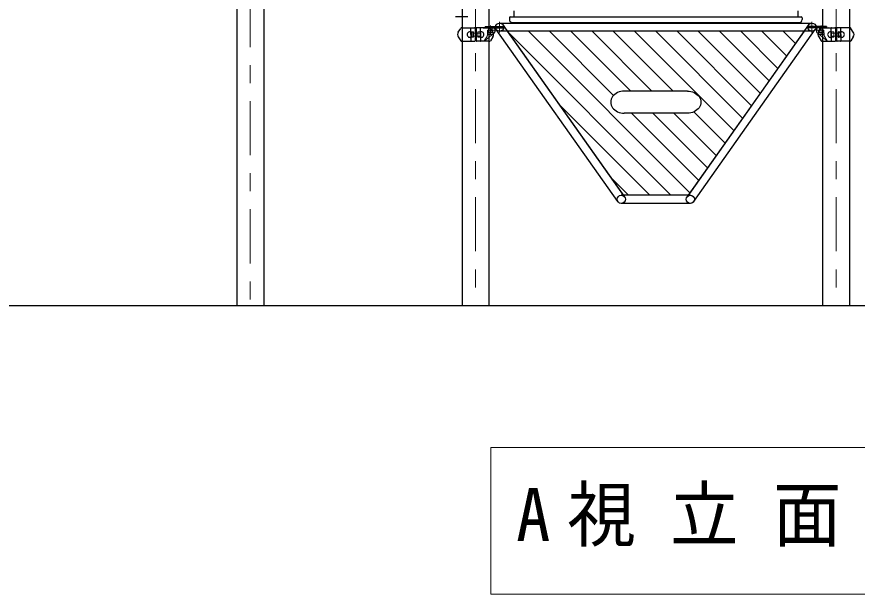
# Model space of a CAD drawing. Units: millimetres on the paper. Extents: x -385 to 0, y -594 to 267.
# Drawn here: x -286.57 to -239.94, y -144.62 to -112.59 of the extents above; entities that cross this region are included whole.
import ezdxf

# ---------------------------------------------------------------- set-up
doc = ezdxf.new("R2010")
doc.units = ezdxf.units.MM
doc.linetypes.add('USER1', pattern=[4.5, 2.5, -2])
doc.linetypes.add('USER2', pattern=[6, 3, -1, 1, -1])
doc.layers.add('1_60', color=2, linetype='Continuous', lineweight=25)
doc.styles.add('ＭＳ ゴシック', font='')
doc.styles.get('ＭＳ ゴシック').set_extended_font_data('MS Gothic')

msp = doc.modelspace()

# ---------------------------------------------------------------- linework, layer by layer
at = {"layer": '1_60', "color": 7}
for p, q in [((-261.858, -68.597), (-261.858, -128.598)), ((-260.374, -68.597), (-260.374, -128.598)), ((-241.858, -68.597), (-241.858, -128.598)), ((-240.374, -68.597), (-240.374, -128.598)), ((-274.358, -75.264), (-274.358, -128.598)), ((-272.874, -75.264), (-272.874, -128.598)), ((-261.341, -113.507), (-261.341, -113.64)), ((-261.241, -113.423), (-261.258, -113.423)), ((-261.241, -113.723), (-261.258, -113.723)), ((-261.241, -113.423), (-261.241, -113.723)), ((-252.915, -122.485), (-259.345, -113.393)), ((-242.887, -113.393), (-259.345, -113.393)), ((-242.887, -113.393), (-249.317, -122.485)), ((-240.991, -113.423), (-240.974, -113.423)), ((-240.991, -113.423), (-240.991, -113.723)), ((-240.991, -113.723), (-240.974, -113.723)), ((-240.891, -113.507), (-240.891, -113.64)), ((-249.366, -116.713), (-252.866, -116.713)), ((-249.366, -117.937), (-252.866, -117.937)), ((-249.317, -122.485), (-252.915, -122.485)), ((-354.309, -128.598), (-129.444, -128.598))]:
    msp.add_line(p, q, dxfattribs=at)
at = {"layer": '1_60', "color": 7, "linetype": 'USER2', "lineweight": 13}
for p, q in [((-261.116, -68.598), (-261.116, -128.598)), ((-241.116, -68.598), (-241.116, -128.598)), ((-273.616, -75.265), (-273.616, -128.598)), ((-260.291, -113.07), (-260.291, -113.597)), ((-241.941, -113.07), (-241.941, -113.597))]:
    msp.add_line(p, q, dxfattribs=at)
at = {"layer": '1_60', "color": 4}
for p, q in [((-259, -112.257), (-259, -112.59)), ((-243.233, -112.257), (-243.233, -112.59)), ((-259, -112.59), (-243.233, -112.59))]:
    msp.add_line(p, q, dxfattribs=at)
at = {"layer": '1_60', "color": 70}
msp.add_line((-261.543, -112.59), (-262.223, -112.59), dxfattribs=at)
at = {"layer": '1_60'}
for p, q in [((-259.241, -112.64), (-259.241, -112.74)), ((-259.191, -112.59), (-243.041, -112.59)), ((-242.991, -112.64), (-242.991, -112.74)), ((-262.076, -113.437), (-261.941, -113.229)), ((-261.885, -113.198), (-261.175, -113.198)), ((-261.387, -113.573), (-261.387, -113.215)), ((-261.141, -113.232), (-261.141, -113.915)), ((-261.091, -113.232), (-261.091, -113.915)), ((-260.348, -113.198), (-261.058, -113.198)), ((-260.845, -113.573), (-260.845, -113.215)), ((-260.687, -113.198), (-260.073, -113.22)), ((-260.583, -113.129), (-259.597, -113.129)), ((-260.583, -113.129), (-260.583, -113.204)), ((-260.583, -113.204), (-259.597, -113.204)), ((-260.157, -113.437), (-260.292, -113.229)), ((-260.041, -113.251), (-260.041, -113.425)), ((-253.218, -122.843), (-259.968, -113.297)), ((-259.783, -112.939), (-242.449, -112.939)), ((-259.598, -113.035), (-256.25, -117.769)), ((-259.597, -113.129), (-259.597, -113.204)), ((-259.075, -112.907), (-243.158, -112.907)), ((-249.014, -122.843), (-242.264, -113.297)), ((-242.634, -113.035), (-246.271, -118.178)), ((-242.635, -113.129), (-242.635, -113.204)), ((-241.649, -113.129), (-242.635, -113.129)), ((-241.649, -113.204), (-242.635, -113.204)), ((-242.191, -113.251), (-242.191, -113.425)), ((-241.545, -113.198), (-242.159, -113.22)), ((-242.076, -113.437), (-241.94, -113.229)), ((-241.884, -113.198), (-241.174, -113.198)), ((-241.649, -113.129), (-241.649, -113.204)), ((-241.387, -113.573), (-241.387, -113.215)), ((-241.141, -113.232), (-241.141, -113.915)), ((-241.091, -113.232), (-241.091, -113.915)), ((-240.347, -113.198), (-241.058, -113.198)), ((-240.845, -113.573), (-240.845, -113.215)), ((-240.156, -113.437), (-240.292, -113.229)), ((-262.076, -113.709), (-261.941, -113.918)), ((-261.387, -113.419), (-261.42, -113.417)), ((-261.387, -113.728), (-261.42, -113.729)), ((-261.387, -113.573), (-261.387, -113.932)), ((-260.845, -113.419), (-260.812, -113.417)), ((-260.845, -113.573), (-260.845, -113.932)), ((-260.845, -113.728), (-260.812, -113.729)), ((-260.157, -113.709), (-260.292, -113.918)), ((-242.449, -113.393), (-259.783, -113.393)), ((-259.696, -113.382), (-259.652, -113.351)), ((-242.076, -113.709), (-241.94, -113.918)), ((-241.387, -113.419), (-241.42, -113.417)), ((-241.387, -113.728), (-241.42, -113.729)), ((-241.387, -113.573), (-241.387, -113.932)), ((-240.845, -113.419), (-240.812, -113.417)), ((-240.845, -113.573), (-240.845, -113.932)), ((-240.845, -113.728), (-240.812, -113.729)), ((-240.156, -113.709), (-240.292, -113.918)), ((-261.883, -113.948), (-261.175, -113.948)), ((-260.348, -113.948), (-261.058, -113.948)), ((-241.884, -113.948), (-241.174, -113.948)), ((-240.349, -113.948), (-241.058, -113.948)), ((-256.25, -117.769), (-252.848, -122.581)), ((-246.271, -118.178), (-249.384, -122.581)), ((-249.199, -122.485), (-253.033, -122.485)), ((-249.199, -122.939), (-253.033, -122.939))]:
    msp.add_line(p, q, dxfattribs=at)
at = {"layer": '1_60', "linetype": 'USER1', "lineweight": 13}
for p, q in [((-261.866, -113.215), (-261.866, -113.932)), ((-260.366, -113.215), (-260.366, -113.932)), ((-241.866, -113.215), (-241.866, -113.932)), ((-240.366, -113.215), (-240.366, -113.932)), ((-261.249, -113.423), (-261.387, -113.419)), ((-261.249, -113.723), (-261.387, -113.728)), ((-260.983, -113.423), (-260.845, -113.419)), ((-260.983, -113.723), (-260.845, -113.728)), ((-260.054, -113.451), (-260.648, -113.933)), ((-260.498, -113.709), (-260.634, -113.918)), ((-260.45, -113.336), (-260.458, -113.582)), ((-260.202, -113.571), (-260.458, -113.571)), ((-260.094, -113.484), (-260.455, -113.484)), ((-260.45, -113.336), (-260.073, -113.323)), ((-242.179, -113.451), (-241.585, -113.933)), ((-241.783, -113.336), (-242.159, -113.323)), ((-242.138, -113.484), (-241.777, -113.484)), ((-242.031, -113.571), (-241.774, -113.571)), ((-241.783, -113.336), (-241.774, -113.582)), ((-241.734, -113.709), (-241.598, -113.918)), ((-241.249, -113.423), (-241.387, -113.419)), ((-241.249, -113.723), (-241.387, -113.728)), ((-240.983, -113.423), (-240.845, -113.419)), ((-240.983, -113.723), (-240.845, -113.728))]:
    msp.add_line(p, q, dxfattribs=at)
at = {"layer": '1_60', "color": 7, "linetype": 'USER1', "lineweight": 13}
for p, q in [((-260.391, -113.212), (-260.391, -113.331)), ((-260.191, -113.219), (-260.191, -113.324)), ((-242.041, -113.219), (-242.041, -113.324)), ((-241.841, -113.212), (-241.841, -113.331)), ((-261.241, -113.432), (-261.241, -113.715)), ((-260.825, -113.49), (-261.241, -113.49)), ((-260.825, -113.657), (-261.241, -113.657)), ((-260.825, -113.657), (-260.825, -113.49)), ((-241.408, -113.49), (-240.991, -113.49)), ((-241.408, -113.657), (-241.408, -113.49)), ((-241.408, -113.657), (-240.991, -113.657)), ((-240.991, -113.432), (-240.991, -113.715))]:
    msp.add_line(p, q, dxfattribs=at)
at = {"layer": '1_60', "linetype": 'USER2', "lineweight": 13}
for p, q in [((-259.783, -112.864), (-259.783, -113.467)), ((-242.449, -112.864), (-242.449, -113.467))]:
    msp.add_line(p, q, dxfattribs=at)
at = {"layer": '1_60', "color": 4, "linetype": 'USER1', "lineweight": 13}
for p, q in [((-260.991, -113.432), (-260.858, -113.432)), ((-260.991, -113.432), (-260.991, -113.715)), ((-260.991, -113.715), (-260.858, -113.715)), ((-260.858, -113.432), (-260.858, -113.715)), ((-260.433, -113.335), (-260.433, -113.468)), ((-260.15, -113.335), (-260.433, -113.335)), ((-260.433, -113.468), (-260.15, -113.468)), ((-260.15, -113.335), (-260.15, -113.468)), ((-242.082, -113.335), (-242.082, -113.468)), ((-242.082, -113.335), (-241.799, -113.335)), ((-241.799, -113.468), (-242.082, -113.468)), ((-241.799, -113.335), (-241.799, -113.468)), ((-241.374, -113.432), (-241.374, -113.715)), ((-241.241, -113.432), (-241.374, -113.432)), ((-241.241, -113.715), (-241.374, -113.715)), ((-241.241, -113.432), (-241.241, -113.715))]:
    msp.add_line(p, q, dxfattribs=at)
at = {"layer": '1_60', "color": 7, "lineweight": 13}
for p, q in [((-250.273, -122.485), (-259.295, -113.464)), ((-249.225, -122.355), (-258.187, -113.393)), ((-253.455, -116.946), (-257.009, -113.393)), ((-252.51, -116.713), (-255.83, -113.393)), ((-251.332, -116.713), (-254.652, -113.393)), ((-250.153, -116.713), (-253.473, -113.393)), ((-246.784, -118.903), (-252.295, -113.393)), ((-246.296, -118.213), (-251.116, -113.393)), ((-245.807, -117.523), (-249.938, -113.393)), ((-245.319, -116.832), (-248.759, -113.393)), ((-244.831, -116.142), (-247.58, -113.393)), ((-244.343, -115.452), (-246.402, -113.393)), ((-243.855, -114.761), (-245.223, -113.393)), ((-243.367, -114.071), (-244.045, -113.393)), ((-251.452, -122.485), (-256.45, -117.487)), ((-248.736, -121.665), (-252.464, -117.937)), ((-248.248, -120.975), (-251.285, -117.937)), ((-247.76, -120.284), (-250.107, -117.937)), ((-247.272, -119.594), (-249.004, -117.861)), ((-252.63, -122.485), (-253.604, -121.511)), ((-260.265, -136.485), (-260.265, -144.618)), ((-209.465, -136.485), (-260.265, -136.485)), ((-260.265, -144.618), (-209.465, -144.618))]:
    msp.add_line(p, q, dxfattribs=at)
at = {"layer": '1_60', "color": 7}
for points in [[(-252.866, -116.713), (-252.964, -116.718), (-253.06, -116.733), (-253.153, -116.759), (-253.241, -116.795), (-253.323, -116.839), (-253.396, -116.892), (-253.461, -116.952), (-253.516, -117.019), (-253.559, -117.091), (-253.591, -117.166), (-253.61, -117.245), (-253.616, -117.325), (-253.61, -117.405), (-253.591, -117.483), (-253.559, -117.559), (-253.516, -117.631), (-253.461, -117.698), (-253.396, -117.758), (-253.323, -117.811), (-253.241, -117.855), (-253.153, -117.891), (-253.06, -117.917), (-252.964, -117.932), (-252.866, -117.937)], [(-249.366, -116.713), (-249.268, -116.718), (-249.172, -116.733), (-249.079, -116.759), (-248.991, -116.795), (-248.909, -116.839), (-248.836, -116.892), (-248.771, -116.952), (-248.716, -117.019), (-248.673, -117.091), (-248.642, -117.166), (-248.622, -117.245), (-248.616, -117.325), (-248.622, -117.405), (-248.642, -117.483), (-248.673, -117.559), (-248.716, -117.631), (-248.771, -117.698), (-248.836, -117.758), (-248.909, -117.811), (-248.991, -117.855), (-249.079, -117.891), (-249.172, -117.917), (-249.268, -117.932), (-249.366, -117.937)]]:
    msp.add_lwpolyline(points, dxfattribs=at)
at = {"layer": '1_60'}
for centre in [(-259.783, -113.166), (-242.449, -113.166), (-253.033, -122.712), (-249.199, -122.712)]:
    msp.add_circle(centre, 0.227, dxfattribs=at)
for centre, radius, start, end in [((-259.075, -112.74), 0.167, 180, 270), ((-259.191, -112.64), 0.05, 90, 180), ((-243.158, -112.74), 0.167, 270, 0), ((-243.041, -112.64), 0.05, 0, 90), ((-261.885, -113.265), 0.0667, 90, 147.007), ((-261.371, -113.215), 0.0167, 90, 180), ((-261.175, -113.232), 0.0333, 0, 90), ((-261.058, -113.232), 0.0333, 90, 180), ((-260.862, -113.215), 0.0167, 0, 90), ((-260.348, -113.265), 0.0667, 20.8029, 90), ((-260.075, -113.253), 0.0333, 0, 88), ((-242.157, -113.253), 0.0333, 92, 180), ((-241.884, -113.265), 0.0667, 90, 159.1971), ((-241.37, -113.215), 0.0167, 90, 180), ((-241.174, -113.232), 0.0333, 0, 90), ((-241.058, -113.232), 0.0333, 90, 180), ((-240.862, -113.215), 0.0167, 0, 90), ((-240.347, -113.265), 0.0667, 32.993, 90), ((-261.866, -113.573), 0.25, 147.007, 180), ((-261.866, -113.573), 0.25, 180, 212.993), ((-261.426, -113.573), 0.156, 88, 272), ((-260.807, -113.573), 0.156, 268, 92), ((-260.366, -113.573), 0.25, 0, 32.993), ((-260.366, -113.573), 0.25, 327.007, 0), ((-260.075, -113.425), 0.0333, 312.0261, 0), ((-242.157, -113.425), 0.0333, 180, 227.9739), ((-241.866, -113.573), 0.25, 147.007, 180), ((-241.866, -113.573), 0.25, 180, 212.993), ((-241.425, -113.573), 0.156, 88, 272), ((-240.806, -113.573), 0.156, 268, 92), ((-240.366, -113.573), 0.25, 0, 32.993), ((-240.366, -113.573), 0.25, 327.007, 0), ((-261.885, -113.882), 0.0667, 212.993, 270), ((-261.371, -113.932), 0.0167, 180, 270), ((-261.175, -113.915), 0.0333, 270, 0), ((-261.058, -113.915), 0.0333, 180, 270), ((-260.862, -113.932), 0.0167, 270, 0), ((-260.348, -113.882), 0.0667, 270, 327.007), ((-241.884, -113.882), 0.0667, 212.993, 270), ((-241.37, -113.932), 0.0167, 180, 270), ((-241.174, -113.915), 0.0333, 270, 0), ((-241.058, -113.915), 0.0333, 180, 270), ((-240.862, -113.932), 0.0167, 270, 0), ((-240.347, -113.882), 0.0667, 270, 327.007)]:
    msp.add_arc(centre, radius, start, end, dxfattribs=at)
at = {"layer": '1_60', "linetype": 'USER1', "lineweight": 13}
for centre, radius, start, end in [((-261.883, -113.215), 0.0167, 0, 91.9889), ((-260.35, -113.215), 0.0167, 90, 180), ((-260.075, -113.29), 0.0333, 272, 0), ((-242.157, -113.29), 0.0333, 180, 268), ((-241.883, -113.215), 0.0167, 0, 90), ((-240.349, -113.215), 0.0167, 88.0111, 180), ((-261.371, -113.403), 0.0167, 180, 268), ((-261.371, -113.744), 0.0167, 92, 180), ((-260.862, -113.403), 0.0167, 272, 0), ((-260.862, -113.744), 0.0167, 0, 88), ((-260.708, -113.573), 0.25, 327.007, 358), ((-241.524, -113.573), 0.25, 182, 212.993), ((-241.37, -113.403), 0.0167, 180, 268), ((-241.37, -113.744), 0.0167, 92, 180), ((-240.862, -113.403), 0.0167, 272, 0), ((-240.862, -113.744), 0.0167, 0, 88), ((-261.883, -113.932), 0.0167, 270, 0), ((-260.69, -113.882), 0.0667, 270, 309.0977), ((-260.69, -113.882), 0.0667, 309.0977, 327.007), ((-260.35, -113.932), 0.0167, 180, 271.9889), ((-241.883, -113.932), 0.0167, 268.0111, 0), ((-241.543, -113.882), 0.0667, 212.993, 230.9023), ((-241.543, -113.882), 0.0667, 230.9023, 270), ((-240.349, -113.932), 0.0167, 180, 270)]:
    msp.add_arc(centre, radius, start, end, dxfattribs=at)
at = {"layer": '1_60', "color": 7}
for centre, start, end in [((-261.258, -113.507), 90, 180), ((-261.258, -113.64), 180, 270), ((-240.974, -113.507), 0, 90), ((-240.974, -113.64), 270, 0)]:
    msp.add_arc(centre, 0.0833, start, end, dxfattribs=at)
at = {"layer": '1_60', "color": 7, "linetype": 'USER1', "lineweight": 13}
for centre, start, end in [((-261.25, -113.432), 0, 88), ((-261.25, -113.715), 272, 0), ((-260.983, -113.432), 92, 180), ((-260.983, -113.715), 180, 268), ((-260.441, -113.343), 92, 178), ((-241.791, -113.343), 2, 88), ((-241.249, -113.432), 0, 88), ((-241.249, -113.715), 272, 0), ((-240.983, -113.432), 92, 180), ((-240.983, -113.715), 180, 268)]:
    msp.add_arc(centre, 0.0083, start, end, dxfattribs=at)

# ---------------------------------------------------------------- texts
at = {"layer": '1_60', "color": 7, "insert": (-258.865, -140.552), "char_height": 2.933, "attachment_point": 4, "style": 'ＭＳ ゴシック'}
msp.add_mtext('\\T1.5;\\W0.95;A視立面図\u3000S=1/60', dxfattribs=at)

doc.saveas('drawing.dxf')
